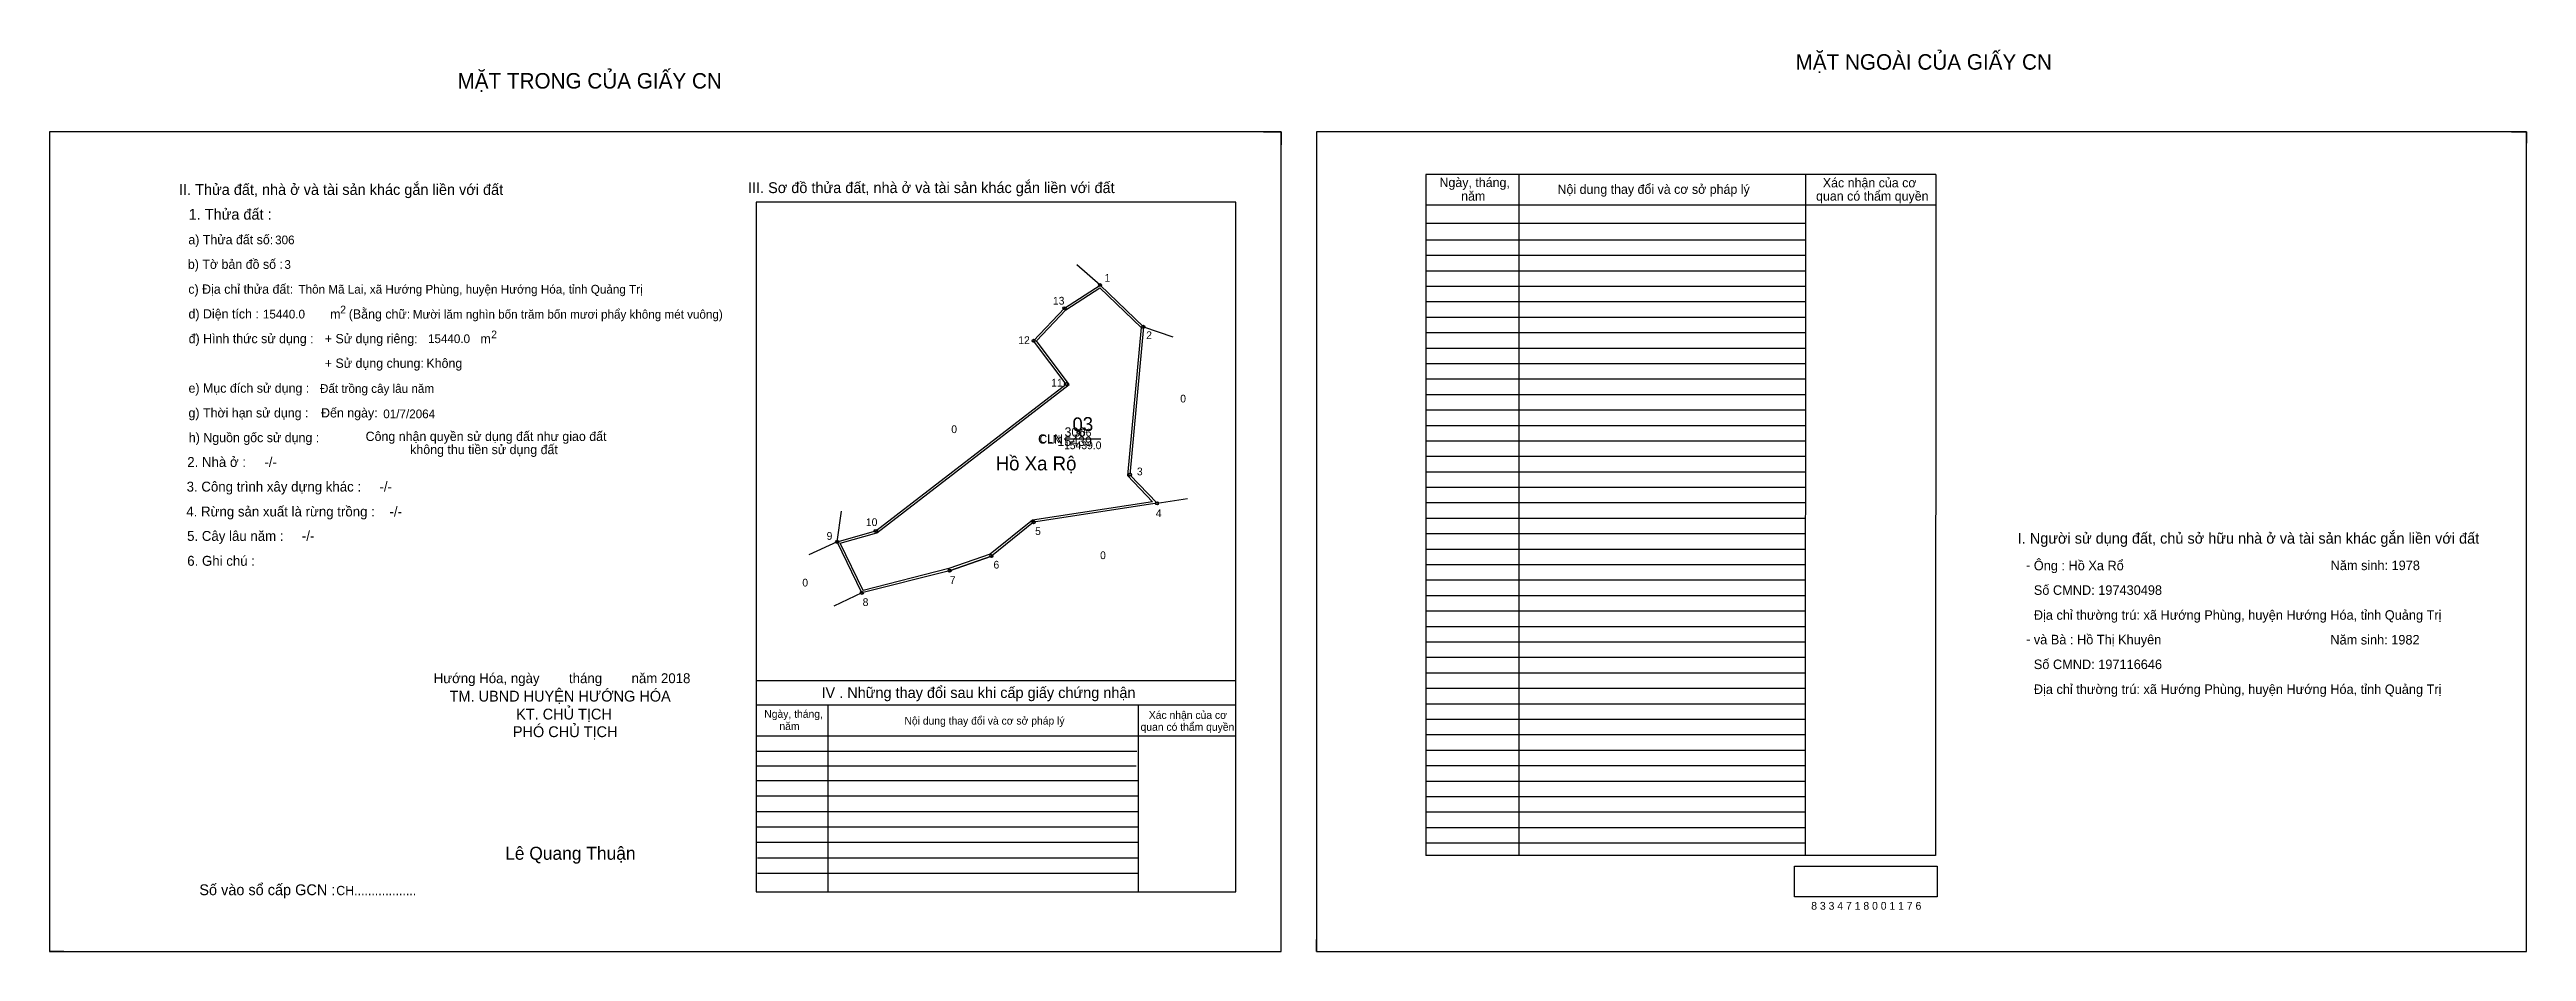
# Model space of a CAD drawing. Extents: x 532724 to 536235, y 1845940 to 1846563.
# Drawn here: x 534634 to 536235, y 1845980 to 1846563 of the extents above.
import ezdxf

# ---------------------------------------------------------------- set-up
doc = ezdxf.new("R2010")
doc.units = 0
for name, color, linetype in [('Default', 7, 'Continuous'), ('Level 10', 7, 'Continuous'), ('Level 11', 7, 'Continuous'), ('Level 13', 7, 'Continuous'), ('Level 2', 7, 'Continuous'), ('Level 27', 7, 'Continuous'), ('Level 3', 7, 'Continuous'), ('Level 36', 7, 'Continuous'), ('Level 4', 7, 'Continuous'), ('Level 5', 7, 'Continuous'), ('Level 55', 7, 'Continuous'), ('Level 6', 7, 'Continuous'), ('Level 7', 7, 'Continuous'), ('Level 8', 7, 'Continuous'), ('Level 9', 7, 'Continuous')]:
    doc.layers.add(name, color=color, linetype=linetype)

msp = doc.modelspace()

# ---------------------------------------------------------------- linework, layer by layer
at = {"layer": 'Level 10'}
for p, q in [((535418.7, 1846510.1), (535430, 1846510.1)), ((535430, 1846510.1), (535430, 1846501.7)), ((536225.5, 1846510.1), (536235.1, 1846510.1)), ((536235.1, 1846510.1), (536235.1, 1846502.7)), ((535215.7, 1846226.3), (535242.7, 1846235.8)), ((534633.9, 1845987.9), (534633.9, 1845980.1)), ((534643.1, 1845980.1), (534633.9, 1845980.1)), ((535452.8, 1845980.1), (535452.8, 1845987.9)), ((535452.8, 1845980.1), (535459.9, 1845980.1))]:
    msp.add_line(p, q, dxfattribs=at)
for points in [[(534633.9, 1845980.1), (535430, 1845980.1), (535430, 1846510.1), (534633.9, 1846510.1)], [(535452.8, 1845980.1), (536235.1, 1845980.1), (536235.1, 1846510.1), (535452.8, 1846510.1)], [(535159, 1846212), (535143, 1846245), (535168, 1846252), (535291, 1846347), (535270, 1846375), (535290, 1846396), (535313, 1846411), (535341, 1846384), (535332.3, 1846288.4), (535349.8, 1846269.9), (535270, 1846257.7), (535242.7, 1846235.8), (535215.7, 1846226.3)], [(535159.8, 1846213.6), (535145, 1846244.1), (535168.6, 1846250.7), (535292.9, 1846346.7), (535271.8, 1846374.9), (535290.9, 1846394.9), (535312.8, 1846409.2), (535339.5, 1846383.5), (535330.8, 1846287.9), (535346.9, 1846270.9), (535269.4, 1846259), (535242, 1846237.1), (535215.3, 1846227.7)]]:
    msp.add_lwpolyline(points, close=True, dxfattribs=at)
at = {"layer": 'Level 11'}
for centre in [(535313, 1846411), (535290, 1846396), (535270, 1846375), (535341, 1846384), (535291, 1846347), (535332.3, 1846288.4), (535349.8, 1846269.9), (535168, 1846252), (535270, 1846257.7), (535143, 1846245), (535242.7, 1846235.8), (535215.7, 1846226.3), (535159, 1846212), (535159, 1846212)]:
    msp.add_circle(centre, 1, dxfattribs=at)
at = {"layer": 'Level 13'}
msp.add_line((535290.5, 1846311.5), (535303.2, 1846311.5), dxfattribs=at)
at = {"layer": 'Level 27'}
for p, q in [((535313, 1846411), (535297.9, 1846424.1)), ((535341, 1846384), (535360, 1846377.6)), ((535143, 1846245), (535145.8, 1846264.8)), ((535349.8, 1846269.9), (535369.6, 1846272.9)), ((535143, 1846245), (535124.8, 1846236.6)), ((535159, 1846212), (535140.9, 1846203.4))]:
    msp.add_line(p, q, dxfattribs=at)
at = {"layer": 'Level 6'}
msp.add_lwpolyline([(535761.8, 1846035.2), (535854.2, 1846035.2), (535854.2, 1846015.4), (535761.8, 1846015.4)], close=True, dxfattribs=at)
at = {"layer": 'Level 7'}
for p, q in [((535768.8, 1846440.1), (535523.6, 1846440.1)), ((535768.8, 1846430.1), (535523.6, 1846430.1)), ((535768.8, 1846420.1), (535523.6, 1846420.1)), ((535768.8, 1846410.1), (535523.6, 1846410.1)), ((535768.8, 1846400.1), (535523.6, 1846400.1)), ((535768.8, 1846390.1), (535523.6, 1846390.1)), ((535768.8, 1846380.1), (535523.6, 1846380.1)), ((535768.8, 1846370.1), (535523.6, 1846370.1)), ((535768.8, 1846360.1), (535523.6, 1846360.1)), ((535768.8, 1846350.1), (535523.6, 1846350.1)), ((535768.8, 1846340.1), (535523.6, 1846340.1)), ((535768.8, 1846330.1), (535523.6, 1846330.1)), ((535768.8, 1846320.1), (535523.6, 1846320.1)), ((535768.8, 1846310.1), (535523.6, 1846310.1)), ((535768.8, 1846300.1), (535523.6, 1846300.1)), ((535768.8, 1846290.1), (535523.6, 1846290.1)), ((535768.8, 1846280.1), (535523.6, 1846280.1)), ((535768.8, 1846270.1), (535523.6, 1846270.1)), ((535768.8, 1846260.1), (535523.6, 1846260.1)), ((535768.8, 1846250.1), (535523.6, 1846250.1)), ((535768.8, 1846240.1), (535523.6, 1846240.1)), ((535768.8, 1846230.1), (535523.6, 1846230.1)), ((535768.8, 1846220.1), (535523.6, 1846220.1)), ((535768.8, 1846210.1), (535523.6, 1846210.1)), ((535768.8, 1846200.1), (535523.6, 1846200.1)), ((535768.8, 1846190.1), (535523.6, 1846190.1)), ((535768.8, 1846180.1), (535523.6, 1846180.1)), ((535768.8, 1846170.1), (535523.6, 1846170.1)), ((535768.8, 1846160.1), (535523.6, 1846160.1)), ((535768.8, 1846150.1), (535523.6, 1846150.1)), ((535768.8, 1846140.1), (535523.6, 1846140.1)), ((535768.8, 1846130.1), (535523.6, 1846130.1)), ((535768.8, 1846120.1), (535523.6, 1846120.1)), ((535336.8, 1846109.4), (535090.7, 1846109.4)), ((535768.8, 1846110.1), (535523.6, 1846110.1)), ((535336.3, 1846099.9), (535090.7, 1846099.9)), ((535337.6, 1846090.5), (535090.7, 1846090.5)), ((535768.8, 1846100.1), (535523.6, 1846100.1)), ((535768.8, 1846090.1), (535523.6, 1846090.1)), ((535337.6, 1846080.5), (535090.7, 1846080.5)), ((535768.8, 1846080.1), (535523.6, 1846080.1)), ((535337.6, 1846070.5), (535090.7, 1846070.5)), ((535337.6, 1846060.5), (535090.7, 1846060.5)), ((535768.8, 1846070.1), (535523.6, 1846070.1)), ((535768.8, 1846060.1), (535523.6, 1846060.1)), ((535337.6, 1846050.5), (535090.7, 1846050.5)), ((535337.6, 1846040.5), (535091.5, 1846040.5)), ((535768.8, 1846050.1), (535523.6, 1846050.1)), ((535337.6, 1846030.5), (535091.5, 1846030.5))]:
    msp.add_line(p, q, dxfattribs=at)
at = {"layer": 'Level 8'}
for p, q in [((535853.2, 1846482.6), (535523.6, 1846482.6)), ((535523.6, 1846482.6), (535523.6, 1846042.1)), ((535583.6, 1846482.6), (535583.6, 1846042.1)), ((535769, 1846482.4), (535768.8, 1846042.1)), ((535853.2, 1846482.6), (535853.1, 1846042.1)), ((535400.7, 1846464.7), (535090.7, 1846464.7)), ((535090.7, 1846464.7), (535090.7, 1846018.7)), ((535400.7, 1846018.7), (535400.7, 1846464.7)), ((535853.2, 1846462.6), (535523.6, 1846462.6)), ((535768.8, 1846450.8), (535523.6, 1846450.8)), ((535400.7, 1846155.1), (535090.7, 1846155.1)), ((535400.7, 1846139.4), (535090.7, 1846139.4)), ((535136.9, 1846139.4), (535136.9, 1846018.7)), ((535337.6, 1846139.4), (535337.6, 1846018.7)), ((535400.7, 1846119.4), (535090.7, 1846119.4)), ((535853.1, 1846042.1), (535523.6, 1846042.1)), ((535090.7, 1846018.7), (535400.7, 1846018.7))]:
    msp.add_line(p, q, dxfattribs=at)
at = {"layer": 'Level 9'}
msp.add_line((535289.7, 1846311.5), (535313.5, 1846311.5), dxfattribs=at)

# ---------------------------------------------------------------- texts
at = {"layer": 'Default'}
for s, p in [('e) Mục đích sử dụng :', (534723.7, 1846341.4)), ('g) Thời hạn sử dụng :', (534723.7, 1846325.4)), ('Đến ngày:', (534809.4, 1846325.4)), ('h) Nguồn gốc sử dụng :', (534723.9, 1846309.4)), ('Công nhận quyền sử dụng đất như giao đất', (534838.2, 1846310.2)), ('không thu tiền sử dụng đất', (534867, 1846301.7))]:
    msp.add_text(s, height=6, dxfattribs=at).set_placement(p)
at = {"layer": 'Level 13'}
for s, p in [('CLN', (535273.9, 1846309)), ('306', (535296.2, 1846313.1)), ('15439.0', (535289.7, 1846304.9))]:
    msp.add_text(s, height=5, dxfattribs=at).set_placement(p)
at = {"layer": 'Level 2'}
msp.add_text('Hồ Xa Rộ', height=9, dxfattribs=at).set_placement((535245.5, 1846291.2))
at = {"layer": 'Level 3'}
msp.add_text('CLN', height=6, dxfattribs=at).set_placement((535272.9, 1846308.5))
at = {"layer": 'Level 36'}
for p in [(535364.8, 1846335.1), (535216.8, 1846315.3), (535313, 1846233.8), (535120.5, 1846216.1)]:
    msp.add_text('0', height=5, dxfattribs=at).set_placement(p)
at = {"layer": 'Level 4'}
msp.add_text('306', height=6, dxfattribs=at).set_placement((535290, 1846313))
at = {"layer": 'Level 5'}
msp.add_text('15439', height=6, dxfattribs=at).set_placement((535285.4, 1846307))
at = {"layer": 'Level 55'}
for s, height, p in [('1', 0.8, (535312.8, 1846411)), ('0', 0.22, (535312.9, 1846410.8)), ('0', 0.22, (535312.9, 1846410.8)), ('13', 0.8, (535289.5, 1846396)), ('0', 0.22, (535289.9, 1846395.8)), ('0', 0.22, (535289.9, 1846395.8)), ('12', 0.8, (535269.4, 1846375)), ('2', 0.8, (535340.7, 1846384)), ('0', 0.22, (535340.9, 1846383.8)), ('0', 0.22, (535269.9, 1846374.8)), ('0', 0.22, (535269.9, 1846374.8)), ('11', 0.8, (535290.5, 1846347)), ('0', 0.22, (535290.9, 1846346.8)), ('0', 0.22, (535290.9, 1846346.8)), ('3', 0.8, (535332, 1846288.4)), ('0', 0.22, (535332.2, 1846288.2)), ('4', 0.8, (535349.5, 1846269.9)), ('0', 0.22, (535349.7, 1846269.7)), ('0', 0.22, (535349.7, 1846269.7)), ('10', 0.8, (535167.4, 1846252)), ('0', 0.22, (535167.9, 1846251.8)), ('0', 0.22, (535167.9, 1846251.8)), ('5', 0.8, (535269.8, 1846257.7)), ('0', 0.22, (535270, 1846257.5)), ('9', 0.8, (535142.7, 1846245)), ('0', 0.22, (535142.9, 1846244.8)), ('0', 0.22, (535142.9, 1846244.8)), ('0', 0.22, (535142.9, 1846244.8)), ('0', 0.22, (535142.9, 1846244.8)), ('6', 0.8, (535242.4, 1846235.8)), ('0', 0.22, (535242.6, 1846235.6)), ('7', 0.8, (535215.4, 1846226.3)), ('0', 0.22, (535215.6, 1846226.1)), ('8', 0.8, (535158.7, 1846212)), ('0', 0.22, (535158.9, 1846211.8)), ('0', 0.22, (535158.9, 1846211.8)), ('0', 0.22, (535158.9, 1846211.8))]:
    msp.add_text(s, height=height, dxfattribs=at).set_placement(p)
at = {"layer": 'Level 6'}
for s, height, p in [('306', 5.63, (534779.7, 1846437.4)), ('3', 5.63, (534785.7, 1846421.5)), ('Thôn Mã Lai, xã Hướng Phùng, huyện Hướng Hóa, tỉnh Quảng Trị', 5.64, (534794.8, 1846405.5)), ('15440.0', 5.63, (534771.8, 1846389.4)), ('Mười lăm nghìn bốn trăm bốn mươi phẩy không mét vuông)', 5.632, (534868.7, 1846389.3)), ('15440.0', 5.63, (534878.5, 1846373.5)), ('Đất trồng cây lâu năm', 5.64, (534808.7, 1846341.3)), ('01/7/2064', 5.64, (534849.6, 1846324.9)), ('Ông : Hồ Xa Rổ', 6.16, (535916.6, 1846226.6)), ('Năm sinh: 1978', 6.16, (536108.5, 1846226.7)), ('Số CMND: 197430498', 6.16, (535916.6, 1846210.7)), ('Địa chỉ thường trú: xã Hướng Phùng, huyện Hướng Hóa, tỉnh Quảng Trị', 6.16, (535916.6, 1846194.6)), ('và Bà : Hồ Thị Khuyên', 6.16, (535916.6, 1846178.7)), ('Năm sinh: 1982', 6.16, (536108.3, 1846178.6)), ('Số CMND: 197116646', 6.16, (535916.6, 1846162.7)), ('Địa chỉ thường trú: xã Hướng Phùng, huyện Hướng Hóa, tỉnh Quảng Trị', 6.16, (535916.6, 1846146.6)), ('8 3 3 4 7 1 8 0 0 1 1 7 6', 5.04, (535772.7, 1846007.1))]:
    msp.add_text(s, height=height, dxfattribs=at).set_placement(p)
at = {"layer": 'Level 7'}
for s, height, p in [('MẶT NGOÀI CỦA GIẤY CN', 10, (535762.6, 1846550.3)), ('MẶT TRONG CỦA GIẤY CN', 10, (534897.6, 1846538.1)), ('II. Thửa đất, nhà ở và tài sản khác gắn liền với đất', 7, (534717.6, 1846469.3)), ('III. Sơ đồ thửa đất, nhà ở và tài sản khác gắn liền với đất', 7, (535085.4, 1846470.5)), ('Ngày, tháng,', 6, (535532.4, 1846474.4)), ('năm', 6, (535546.4, 1846465.6)), ('Nội dung thay đổi và cơ sở pháp lý', 6, (535608.7, 1846470)), (' quan có thẩm quyền', 6, (535773.6, 1846465.6)), ('Xác nhận của cơ', 6, (535780.2, 1846474.2)), ('1. Thửa đất :', 7, (534723.8, 1846453.3)), ('a) Thửa đất số:', 6, (534723.6, 1846437.4)), ('b) Tờ bản đồ số :', 6, (534723.3, 1846421.5)), ('c) Địa chỉ thửa đất:', 6, (534723.6, 1846405.4)), ('d) Diện tích :', 6, (534723.7, 1846389.4)), ('m', 6, (534815.3, 1846389.3)), ('2', 5, (534821.8, 1846392.7)), ('(Bằng chữ:', 6, (534827.3, 1846389.3)), ('đ) Hình thức sử dụng :', 6, (534723.8, 1846373.4)), ('+ Sử dụng riêng:', 6, (534811.8, 1846373.4)), ('m', 6, (534912.4, 1846373.3)), ('2', 5, (534919.4, 1846376.6)), ('+ Sử dụng chung:', 6, (534811.8, 1846357.5)), ('Không', 6, (534877.5, 1846357.5)), ('2. Nhà ở :     -/-', 6.4, (534722.9, 1846293.4)), ('3. Công trình xây dựng khác :     -/-', 6.4, (534722.5, 1846277.5)), ('4. Rừng sản xuất là rừng trồng :    -/-', 6.4, (534722.3, 1846261.4)), ('5. Cây lâu năm :     -/-', 6.4, (534722.8, 1846245.6)), ('I. Người sử dụng đất, chủ sở hữu nhà ở và tài sản khác gắn liền với đất', 7, (535906.2, 1846243.8)), ('6. Ghi chú :', 6.4, (534722.9, 1846229.5)), ('-', 6.4, (535911.5, 1846226.8)), ('-', 6.4, (535911.6, 1846178.9)), ('Hướng Hóa, ngày        tháng        năm 2018', 6.4, (534882.2, 1846153.6)), ('IV . Những thay đổi sau khi cấp giấy chứng nhận', 7, (535132.9, 1846144)), ('TM. UBND HUYỆN HƯỚNG HÓA', 7, (534892.5, 1846141.7)), ('KT. CHỦ TỊCH', 7, (534935.5, 1846130.1)), ('Ngày, tháng,', 5, (535095.9, 1846131.2)), ('Xác nhận của cơ', 5, (535344.5, 1846130.5)), ('PHÓ CHỦ TỊCH', 7, (534933.4, 1846118.7)), ('năm', 5, (535105.7, 1846123.3)), ('Nội dung thay đổi và cơ sở pháp lý', 5, (535186.5, 1846126.8)), (' quan có thẩm quyền', 5, (535337.3, 1846122.8)), ('Lê Quang Thuận', 8.4, (534928.4, 1846039.4)), ('Số vào sổ cấp GCN :', 7, (534730.7, 1846016.5)), ('CH..................', 6, (534819.2, 1846016.5))]:
    msp.add_text(s, height=height, dxfattribs=at).set_placement(p)
msp.add_text('03', height=9, rotation=2, dxfattribs=at).set_placement((535295.3, 1846316.3))
at = {"layer": 'Level 9'}
for s, p in [('1', (535315.9, 1846413.2)), ('13', (535282.5, 1846398.4)), ('12', (535260.1, 1846372.9)), ('2', (535342.8, 1846376.1)), ('11', (535281.4, 1846345.4)), ('3', (535336.8, 1846288)), ('4', (535349, 1846261)), ('9', (535136.2, 1846246.3)), ('10', (535161.6, 1846255.2)), ('5', (535271, 1846249.4)), ('6', (535244.1, 1846227.7)), ('7', (535215.8, 1846217.7)), ('8', (535159.5, 1846203.5))]:
    msp.add_text(s, height=5, dxfattribs=at).set_placement(p)

doc.saveas('drawing.dxf')
